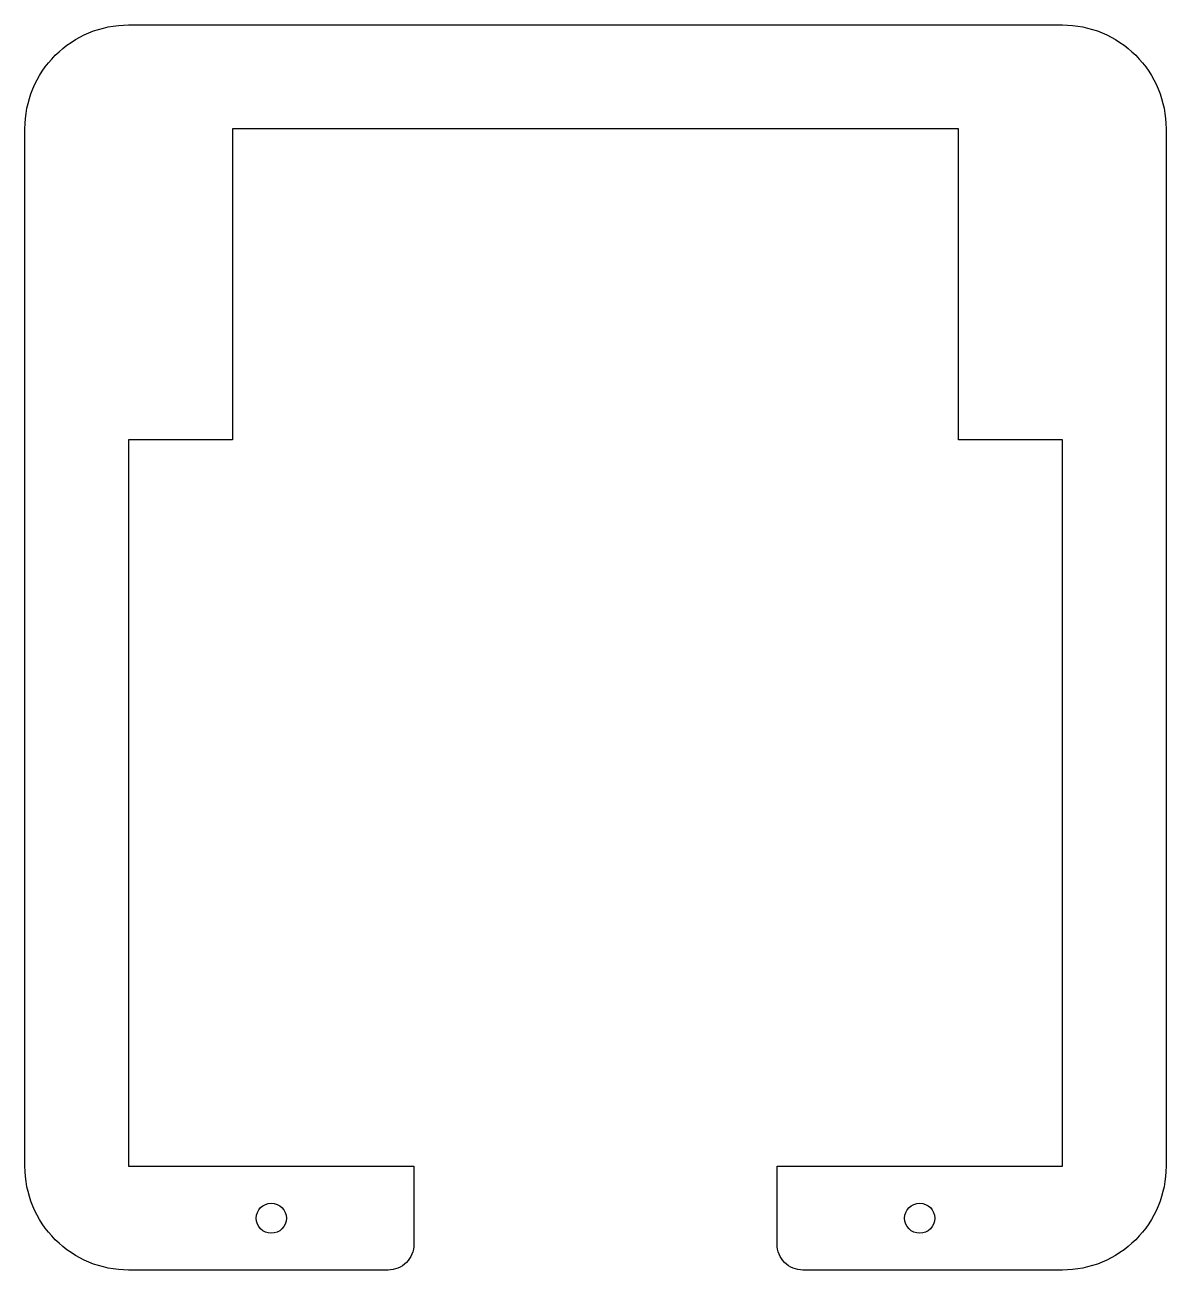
# Model space of a CAD drawing. Header units: millimetres. Extents: x -55 to 55, y -60 to 60.
import ezdxf

# ---------------------------------------------------------------- set-up
doc = ezdxf.new("R2010")
doc.units = ezdxf.units.MM
doc.layers.get('0').update_dxf_attribs({"linetype": 'CONTINUOUS'})

msp = doc.modelspace()

# ---------------------------------------------------------------- linework, layer by layer
msp.add_lwpolyline([(35, 50), (-35, 50), (-35, 20), (-45, 20), (-45, -50), (-17.5, -50), (-17.5, -57.5, -0.414214), (-20, -60), (-45, -60, -0.414214), (-55, -50), (-55, 50, -0.414214), (-45, 60), (45, 60, -0.414214), (55, 50), (55, -50, -0.414214), (45, -60), (20, -60, -0.414214), (17.5, -57.5), (17.5, -50), (45, -50), (45, 20), (35, 20)], format="xyb", close=True)
for centre in [(-31.25, -55), (31.25, -55)]:
    msp.add_circle(centre, 1.45)

doc.saveas('drawing.dxf')
